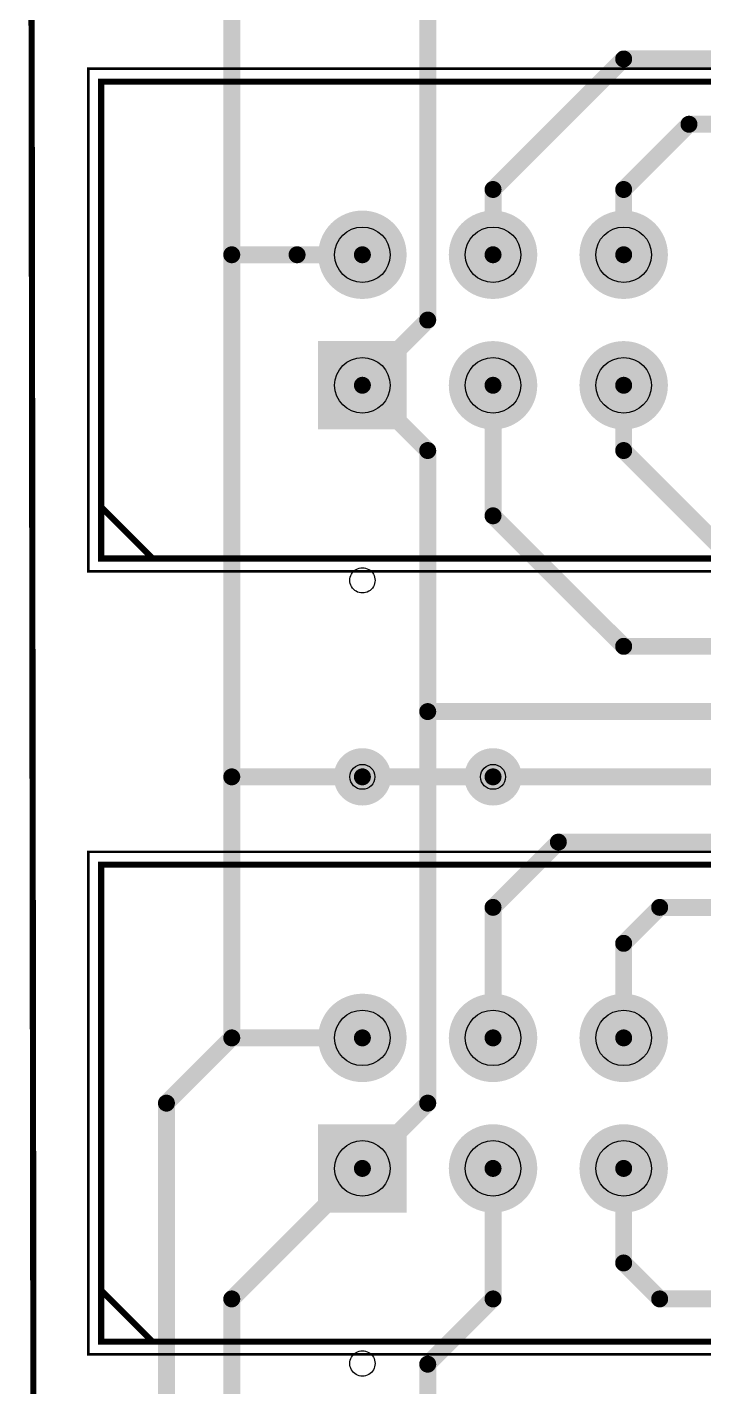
# Model space of a CAD drawing. Extents: x -0.1 to 82.8, y -0.1 to 80.9.
# Drawn here: x -0.06 to 13.09, y 35.52 to 61.98 of the extents above; entities that cross this region are included whole.
import ezdxf

# ---------------------------------------------------------------- set-up
doc = ezdxf.new("R2010")
doc.units = 0
for name, color, linetype in [('Contorno_da_Placa', 21, 'CONTINUOUS'), ('Furação_Inferior', 12, 'CONTINUOUS'), ('Furação_Superior', 11, 'CONTINUOUS'), ('Inferior', 10, 'CONTINUOUS'), ('Montagem_Inferior', 19, 'CONTINUOUS'), ('Montagem_Superior', 2, 'CONTINUOUS'), ('Máscara_Inferior', 15, 'CONTINUOUS'), ('Máscara_Superior', 6, 'CONTINUOUS'), ('Serigrafia_Superior', 3, 'CONTINUOUS'), ('Superior', 9, 'CONTINUOUS'), ('Top_Comp_Outline', 4, 'CONTINUOUS'), ('Top_Courtyard', 5, 'CONTINUOUS')]:
    doc.layers.add(name, color=color, linetype=linetype)

msp = doc.modelspace()

# ---------------------------------------------------------------- linework, layer by layer
at = {"layer": 'Contorno_da_Placa', "linetype": 'CONTINUOUS', "const_width": 0.12}
msp.add_lwpolyline([(0, 80.8033), (82.7633, 80.8033), (82.7633, 0), (0.1067, 0.3967), (0, 80.8033)], dxfattribs=at)
at = {"layer": 'Furação_Inferior'}
for centre, radius in [((6.4567, 57.5467), 0.54), ((8.9967, 57.5467), 0.54), ((11.5367, 57.5467), 0.54), ((6.4567, 55.0067), 0.54), ((8.9967, 55.0067), 0.54), ((11.5367, 55.0067), 0.54), ((6.4567, 47.3867), 0.2428), ((8.9967, 47.3867), 0.2428), ((6.4567, 42.3067), 0.54), ((8.9967, 42.3067), 0.54), ((11.5367, 42.3067), 0.54), ((6.4567, 39.7667), 0.54), ((8.9967, 39.7667), 0.54), ((11.5367, 39.7667), 0.54)]:
    msp.add_circle(centre, radius, dxfattribs=at)
at = {"layer": 'Furação_Superior'}
for centre, radius in [((6.4567, 57.5467), 0.54), ((8.9967, 57.5467), 0.54), ((11.5367, 57.5467), 0.54), ((6.4567, 55.0067), 0.54), ((8.9967, 55.0067), 0.54), ((11.5367, 55.0067), 0.54), ((6.4567, 47.3867), 0.2428), ((8.9967, 47.3867), 0.2428), ((6.4567, 42.3067), 0.54), ((8.9967, 42.3067), 0.54), ((11.5367, 42.3067), 0.54), ((6.4567, 39.7667), 0.54), ((8.9967, 39.7667), 0.54), ((11.5367, 39.7667), 0.54)]:
    msp.add_circle(centre, radius, dxfattribs=at)
at = {"layer": 'Inferior', "linetype": 'CONTINUOUS'}
for points, const_width in [([(6.0517, 57.5467, 1), (6.8617, 57.5467, 1), (6.0517, 57.5467, 1)], 0.81), ([(8.5917, 57.5467, 1), (9.4017, 57.5467, 1), (8.5917, 57.5467, 1)], 0.81), ([(11.1317, 57.5467, 1), (11.9417, 57.5467, 1), (11.1317, 57.5467, 1)], 0.81), ([(8.5917, 55.0067, 1), (9.4017, 55.0067, 1), (8.5917, 55.0067, 1)], 0.81), ([(11.1317, 55.0067, 1), (11.9417, 55.0067, 1), (11.1317, 55.0067, 1)], 0.81), ([(6.2027, 47.3867, 1), (6.7107, 47.3867, 1), (6.2027, 47.3867, 1)], 0.508), ([(8.7427, 47.3867, 1), (9.2507, 47.3867, 1), (8.7427, 47.3867, 1)], 0.508), ([(6.3742, 47.3867, 1), (6.5392, 47.3867, 1), (6.3742, 47.3867, 1)], 0.165), ([(8.9142, 47.3867, 1), (9.0792, 47.3867, 1), (8.9142, 47.3867, 1)], 0.165), ([(6.0517, 42.3067, 1), (6.8617, 42.3067, 1), (6.0517, 42.3067, 1)], 0.81), ([(8.5917, 42.3067, 1), (9.4017, 42.3067, 1), (8.5917, 42.3067, 1)], 0.81), ([(11.1317, 42.3067, 1), (11.9417, 42.3067, 1), (11.1317, 42.3067, 1)], 0.81), ([(8.5917, 39.7667, 1), (9.4017, 39.7667, 1), (8.5917, 39.7667, 1)], 0.81), ([(11.1317, 39.7667, 1), (11.9417, 39.7667, 1), (11.1317, 39.7667, 1)], 0.81)]:
    msp.add_lwpolyline(points, format="xyb", dxfattribs=dict(at, const_width=const_width))
at = {"layer": 'Inferior', "linetype": 'CONTINUOUS', "const_width": 0.33}
msp.add_lwpolyline([(8.9967, 47.3867), (6.4567, 47.3867)], dxfattribs=at)
at = {"layer": 'Inferior'}
for points in [[(5.6467, 55.8167), (7.2667, 55.8167), (5.6467, 54.1967), (7.2667, 54.1967)], [(5.6467, 40.5767), (7.2667, 40.5767), (5.6467, 38.9567), (7.2667, 38.9567)]]:
    msp.add_solid(points, dxfattribs=at)
at = {"layer": 'Montagem_Inferior', "linetype": 'CONTINUOUS', "const_width": 0.12}
msp.add_lwpolyline([(0, 80.8033), (82.7633, 80.8033), (82.7633, 0), (0.1067, 0.3967), (0, 80.8033)], dxfattribs=at)
at = {"layer": 'Montagem_Superior', "linetype": 'CONTINUOUS', "const_width": 0.12}
for points in [[(0, 80.8033), (82.7633, 80.8033), (82.7633, 0), (0.1067, 0.3967), (0, 80.8033)], [(2.3767, 51.6367), (1.3767, 52.6367), (1.3767, 60.9167), (21.6967, 60.9167), (21.6967, 51.6367), (2.3767, 51.6367)], [(2.3767, 36.3967), (1.3767, 37.3967), (1.3767, 45.6767), (21.6967, 45.6767), (21.6967, 36.3967), (2.3767, 36.3967)]]:
    msp.add_lwpolyline(points, dxfattribs=at)
at = {"layer": 'Máscara_Inferior', "linetype": 'CONTINUOUS'}
for points, const_width in [([(6.0267, 57.5467, 1), (6.8867, 57.5467, 1), (6.0267, 57.5467, 1)], 0.86), ([(8.5667, 57.5467, 1), (9.4267, 57.5467, 1), (8.5667, 57.5467, 1)], 0.86), ([(11.1067, 57.5467, 1), (11.9667, 57.5467, 1), (11.1067, 57.5467, 1)], 0.86), ([(8.5667, 55.0067, 1), (9.4267, 55.0067, 1), (8.5667, 55.0067, 1)], 0.86), ([(11.1067, 55.0067, 1), (11.9667, 55.0067, 1), (11.1067, 55.0067, 1)], 0.86), ([(6.1777, 47.3867, 1), (6.7357, 47.3867, 1), (6.1777, 47.3867, 1)], 0.558), ([(8.7177, 47.3867, 1), (9.2757, 47.3867, 1), (8.7177, 47.3867, 1)], 0.558), ([(6.0267, 42.3067, 1), (6.8867, 42.3067, 1), (6.0267, 42.3067, 1)], 0.86), ([(8.5667, 42.3067, 1), (9.4267, 42.3067, 1), (8.5667, 42.3067, 1)], 0.86), ([(11.1067, 42.3067, 1), (11.9667, 42.3067, 1), (11.1067, 42.3067, 1)], 0.86), ([(8.5667, 39.7667, 1), (9.4267, 39.7667, 1), (8.5667, 39.7667, 1)], 0.86), ([(11.1067, 39.7667, 1), (11.9667, 39.7667, 1), (11.1067, 39.7667, 1)], 0.86)]:
    msp.add_lwpolyline(points, format="xyb", dxfattribs=dict(at, const_width=const_width))
at = {"layer": 'Máscara_Inferior'}
for points in [[(5.5967, 55.8667), (7.3167, 55.8667), (5.5967, 54.1467), (7.3167, 54.1467)], [(5.5967, 40.6267), (7.3167, 40.6267), (5.5967, 38.9067), (7.3167, 38.9067)]]:
    msp.add_solid(points, dxfattribs=at)
at = {"layer": 'Máscara_Superior', "linetype": 'CONTINUOUS'}
for points, const_width in [([(6.0267, 57.5467, 1), (6.8867, 57.5467, 1), (6.0267, 57.5467, 1)], 0.86), ([(8.5667, 57.5467, 1), (9.4267, 57.5467, 1), (8.5667, 57.5467, 1)], 0.86), ([(11.1067, 57.5467, 1), (11.9667, 57.5467, 1), (11.1067, 57.5467, 1)], 0.86), ([(8.5667, 55.0067, 1), (9.4267, 55.0067, 1), (8.5667, 55.0067, 1)], 0.86), ([(11.1067, 55.0067, 1), (11.9667, 55.0067, 1), (11.1067, 55.0067, 1)], 0.86), ([(6.1777, 47.3867, 1), (6.7357, 47.3867, 1), (6.1777, 47.3867, 1)], 0.558), ([(8.7177, 47.3867, 1), (9.2757, 47.3867, 1), (8.7177, 47.3867, 1)], 0.558), ([(6.0267, 42.3067, 1), (6.8867, 42.3067, 1), (6.0267, 42.3067, 1)], 0.86), ([(8.5667, 42.3067, 1), (9.4267, 42.3067, 1), (8.5667, 42.3067, 1)], 0.86), ([(11.1067, 42.3067, 1), (11.9667, 42.3067, 1), (11.1067, 42.3067, 1)], 0.86), ([(8.5667, 39.7667, 1), (9.4267, 39.7667, 1), (8.5667, 39.7667, 1)], 0.86), ([(11.1067, 39.7667, 1), (11.9667, 39.7667, 1), (11.1067, 39.7667, 1)], 0.86)]:
    msp.add_lwpolyline(points, format="xyb", dxfattribs=dict(at, const_width=const_width))
at = {"layer": 'Máscara_Superior'}
for points in [[(5.5967, 55.8667), (7.3167, 55.8667), (5.5967, 54.1467), (7.3167, 54.1467)], [(5.5967, 40.6267), (7.3167, 40.6267), (5.5967, 38.9067), (7.3167, 38.9067)]]:
    msp.add_solid(points, dxfattribs=at)
at = {"layer": 'Serigrafia_Superior', "linetype": 'CONTINUOUS', "const_width": 0.12}
for points in [[(1.3767, 60.9167), (1.3767, 51.6367), (21.6967, 51.6367), (21.6967, 60.9167), (1.3767, 60.9167)], [(1.3767, 45.6767), (1.3767, 36.3967), (21.6967, 36.3967), (21.6967, 45.6767), (1.3767, 45.6767)]]:
    msp.add_lwpolyline(points, dxfattribs=at)
at = {"layer": 'Serigrafia_Superior', "linetype": 'CONTINUOUS'}
for points in [[(6.4567, 50.9647), (6.4246, 50.9668), (6.393, 50.973), (6.3625, 50.9834), (6.3337, 50.9976), (6.3069, 51.0155), (6.2827, 51.0367), (6.2615, 51.0609), (6.2436, 51.0877), (6.2294, 51.1165), (6.219, 51.147), (6.2128, 51.1786), (6.2107, 51.2107), (6.2128, 51.2428), (6.219, 51.2743), (6.2294, 51.3048), (6.2436, 51.3337), (6.2615, 51.3604), (6.2827, 51.3846), (6.3069, 51.4058), (6.3337, 51.4237), (6.3625, 51.4379), (6.393, 51.4483), (6.4246, 51.4546), (6.4567, 51.4567), (6.4567, 51.4567), (6.4888, 51.4546), (6.5203, 51.4483), (6.5508, 51.4379), (6.5797, 51.4237), (6.6064, 51.4058), (6.6306, 51.3846), (6.6518, 51.3604), (6.6697, 51.3337), (6.6839, 51.3048), (6.6943, 51.2743), (6.7006, 51.2428), (6.7027, 51.2107), (6.7006, 51.1786), (6.6943, 51.147), (6.6839, 51.1165), (6.6697, 51.0877), (6.6518, 51.0609), (6.6306, 51.0367), (6.6064, 51.0155), (6.5797, 50.9976), (6.5508, 50.9834), (6.5203, 50.973), (6.4888, 50.9668), (6.4567, 50.9647), (6.4567, 50.9647)], [(6.4567, 35.7247), (6.4246, 35.7268), (6.393, 35.733), (6.3625, 35.7434), (6.3337, 35.7576), (6.3069, 35.7755), (6.2827, 35.7967), (6.2615, 35.8209), (6.2436, 35.8477), (6.2294, 35.8765), (6.219, 35.907), (6.2128, 35.9386), (6.2107, 35.9707), (6.2128, 36.0028), (6.219, 36.0343), (6.2294, 36.0648), (6.2436, 36.0937), (6.2615, 36.1204), (6.2827, 36.1446), (6.3069, 36.1658), (6.3337, 36.1837), (6.3625, 36.1979), (6.393, 36.2083), (6.4246, 36.2146), (6.4567, 36.2167), (6.4567, 36.2167), (6.4888, 36.2146), (6.5203, 36.2083), (6.5508, 36.1979), (6.5797, 36.1837), (6.6064, 36.1658), (6.6306, 36.1446), (6.6518, 36.1204), (6.6697, 36.0937), (6.6839, 36.0648), (6.6943, 36.0343), (6.7006, 36.0028), (6.7027, 35.9707), (6.7006, 35.9386), (6.6943, 35.907), (6.6839, 35.8765), (6.6697, 35.8477), (6.6518, 35.8209), (6.6306, 35.7967), (6.6064, 35.7755), (6.5797, 35.7576), (6.5508, 35.7434), (6.5203, 35.733), (6.4888, 35.7268), (6.4567, 35.7247), (6.4567, 35.7247)]]:
    msp.add_lwpolyline(points, dxfattribs=at)
at = {"layer": 'Superior', "linetype": 'CONTINUOUS', "const_width": 0.33}
for points in [[(3.9167, 71.5167), (3.9167, 57.5467)], [(7.7267, 56.2767), (7.7267, 70.2467)], [(11.5367, 61.3567), (8.9967, 58.8167)], [(17.8867, 61.3567), (11.5367, 61.3567)], [(11.5367, 58.8167), (12.8067, 60.0867)], [(12.8067, 60.0867), (17.8867, 60.0867)], [(8.9967, 58.8167), (8.9967, 57.5467)], [(11.5367, 57.5467), (11.5367, 58.8167)], [(6.4567, 57.5467), (3.9167, 57.5467)], [(3.9167, 57.5467), (3.9167, 47.3867)], [(5.1867, 57.5467), (6.4567, 57.5467)], [(6.4567, 55.0067), (7.7267, 56.2767)], [(7.7267, 53.7367), (6.4567, 55.0067)], [(8.9967, 52.4667), (8.9967, 55.0067)], [(11.5367, 55.0067), (11.5367, 53.7367)], [(7.7267, 48.6567), (7.7267, 53.7367)], [(11.5367, 53.7367), (14.0767, 51.1967)], [(11.5367, 49.9267), (8.9967, 52.4667)], [(17.8867, 49.9267), (11.5367, 49.9267)], [(7.7267, 41.0367), (7.7267, 48.6567)], [(18.3467, 48.6567), (7.7267, 48.6567)], [(3.9167, 47.3867), (3.9167, 42.3067)], [(6.4567, 47.3867), (3.9167, 47.3867)], [(8.9967, 47.3867), (17.8867, 47.3867)], [(8.9967, 44.8467), (10.2667, 46.1167)], [(10.2667, 46.1167), (17.8867, 46.1167)], [(8.9967, 42.3067), (8.9967, 44.8467)], [(12.2367, 44.8467), (11.5367, 44.1466)], [(17.8867, 44.8467), (12.2367, 44.8467)], [(11.5367, 44.1466), (11.5367, 42.3067)], [(2.6467, 41.0367), (3.9167, 42.3067)], [(3.9167, 42.3067), (6.4567, 42.3067)], [(2.6467, 32.1467), (2.6467, 41.0367)], [(6.4567, 39.7667), (7.7267, 41.0367)], [(3.9167, 37.2267), (6.4567, 39.7667)], [(8.9967, 37.2267), (8.9967, 39.7667)], [(11.5367, 37.9267), (11.5367, 39.7667)], [(12.2367, 37.2267), (11.5367, 37.9267)], [(3.9167, 33.4167), (3.9167, 37.2267)], [(7.7267, 35.9567), (8.9967, 37.2267)], [(21.6967, 37.2267), (12.2367, 37.2267)], [(7.7267, 21.9867), (7.7267, 35.9567)]]:
    msp.add_lwpolyline(points, dxfattribs=at)
at = {"layer": 'Superior', "linetype": 'CONTINUOUS'}
for points, const_width in [([(11.4542, 61.3567, 1), (11.6192, 61.3567, 1), (11.4542, 61.3567, 1)], 0.165), ([(11.4542, 61.3567, 1), (11.6192, 61.3567, 1), (11.4542, 61.3567, 1)], 0.165), ([(12.7242, 60.0867, 1), (12.8892, 60.0867, 1), (12.7242, 60.0867, 1)], 0.165), ([(12.7242, 60.0867, 1), (12.8892, 60.0867, 1), (12.7242, 60.0867, 1)], 0.165), ([(8.9142, 58.8167, 1), (9.0792, 58.8167, 1), (8.9142, 58.8167, 1)], 0.165), ([(8.9142, 58.8167, 1), (9.0792, 58.8167, 1), (8.9142, 58.8167, 1)], 0.165), ([(11.4542, 58.8167, 1), (11.6192, 58.8167, 1), (11.4542, 58.8167, 1)], 0.165), ([(11.4542, 58.8167, 1), (11.6192, 58.8167, 1), (11.4542, 58.8167, 1)], 0.165), ([(6.0517, 57.5467, 1), (6.8617, 57.5467, 1), (6.0517, 57.5467, 1)], 0.81), ([(8.5917, 57.5467, 1), (9.4017, 57.5467, 1), (8.5917, 57.5467, 1)], 0.81), ([(11.1317, 57.5467, 1), (11.9417, 57.5467, 1), (11.1317, 57.5467, 1)], 0.81), ([(3.8342, 57.5467, 1), (3.9992, 57.5467, 1), (3.8342, 57.5467, 1)], 0.165), ([(3.8342, 57.5467, 1), (3.9992, 57.5467, 1), (3.8342, 57.5467, 1)], 0.165), ([(3.8342, 57.5467, 1), (3.9992, 57.5467, 1), (3.8342, 57.5467, 1)], 0.165), ([(5.1042, 57.5467, 1), (5.2692, 57.5467, 1), (5.1042, 57.5467, 1)], 0.165), ([(6.3742, 57.5467, 1), (6.5392, 57.5467, 1), (6.3742, 57.5467, 1)], 0.165), ([(6.3742, 57.5467, 1), (6.5392, 57.5467, 1), (6.3742, 57.5467, 1)], 0.165), ([(8.9142, 57.5467, 1), (9.0792, 57.5467, 1), (8.9142, 57.5467, 1)], 0.165), ([(11.4542, 57.5467, 1), (11.6192, 57.5467, 1), (11.4542, 57.5467, 1)], 0.165), ([(7.6442, 56.2767, 1), (7.8092, 56.2767, 1), (7.6442, 56.2767, 1)], 0.165), ([(7.6442, 56.2767, 1), (7.8092, 56.2767, 1), (7.6442, 56.2767, 1)], 0.165), ([(8.5917, 55.0067, 1), (9.4017, 55.0067, 1), (8.5917, 55.0067, 1)], 0.81), ([(11.1317, 55.0067, 1), (11.9417, 55.0067, 1), (11.1317, 55.0067, 1)], 0.81), ([(6.3742, 55.0067, 1), (6.5392, 55.0067, 1), (6.3742, 55.0067, 1)], 0.165), ([(6.3742, 55.0067, 1), (6.5392, 55.0067, 1), (6.3742, 55.0067, 1)], 0.165), ([(8.9142, 55.0067, 1), (9.0792, 55.0067, 1), (8.9142, 55.0067, 1)], 0.165), ([(11.4542, 55.0067, 1), (11.6192, 55.0067, 1), (11.4542, 55.0067, 1)], 0.165), ([(7.6442, 53.7367, 1), (7.8092, 53.7367, 1), (7.6442, 53.7367, 1)], 0.165), ([(7.6442, 53.7367, 1), (7.8092, 53.7367, 1), (7.6442, 53.7367, 1)], 0.165), ([(11.4542, 53.7367, 1), (11.6192, 53.7367, 1), (11.4542, 53.7367, 1)], 0.165), ([(11.4542, 53.7367, 1), (11.6192, 53.7367, 1), (11.4542, 53.7367, 1)], 0.165), ([(8.9142, 52.4667, 1), (9.0792, 52.4667, 1), (8.9142, 52.4667, 1)], 0.165), ([(8.9142, 52.4667, 1), (9.0792, 52.4667, 1), (8.9142, 52.4667, 1)], 0.165), ([(11.4542, 49.9267, 1), (11.6192, 49.9267, 1), (11.4542, 49.9267, 1)], 0.165), ([(11.4542, 49.9267, 1), (11.6192, 49.9267, 1), (11.4542, 49.9267, 1)], 0.165), ([(7.6442, 48.6567, 1), (7.8092, 48.6567, 1), (7.6442, 48.6567, 1)], 0.165), ([(7.6442, 48.6567, 1), (7.8092, 48.6567, 1), (7.6442, 48.6567, 1)], 0.165), ([(7.6442, 48.6567, 1), (7.8092, 48.6567, 1), (7.6442, 48.6567, 1)], 0.165), ([(6.2027, 47.3867, 1), (6.7107, 47.3867, 1), (6.2027, 47.3867, 1)], 0.508), ([(8.7427, 47.3867, 1), (9.2507, 47.3867, 1), (8.7427, 47.3867, 1)], 0.508), ([(3.8342, 47.3867, 1), (3.9992, 47.3867, 1), (3.8342, 47.3867, 1)], 0.165), ([(3.8342, 47.3867, 1), (3.9992, 47.3867, 1), (3.8342, 47.3867, 1)], 0.165), ([(3.8342, 47.3867, 1), (3.9992, 47.3867, 1), (3.8342, 47.3867, 1)], 0.165), ([(6.3742, 47.3867, 1), (6.5392, 47.3867, 1), (6.3742, 47.3867, 1)], 0.165), ([(8.9142, 47.3867, 1), (9.0792, 47.3867, 1), (8.9142, 47.3867, 1)], 0.165), ([(10.1842, 46.1167, 1), (10.3492, 46.1167, 1), (10.1842, 46.1167, 1)], 0.165), ([(10.1842, 46.1167, 1), (10.3492, 46.1167, 1), (10.1842, 46.1167, 1)], 0.165), ([(8.9142, 44.8467, 1), (9.0792, 44.8467, 1), (8.9142, 44.8467, 1)], 0.165), ([(8.9142, 44.8467, 1), (9.0792, 44.8467, 1), (8.9142, 44.8467, 1)], 0.165), ([(12.1542, 44.8467, 1), (12.3192, 44.8467, 1), (12.1542, 44.8467, 1)], 0.165), ([(12.1542, 44.8467, 1), (12.3192, 44.8467, 1), (12.1542, 44.8467, 1)], 0.165), ([(11.4542, 44.1466, 1), (11.6192, 44.1466, 1), (11.4542, 44.1466, 1)], 0.165), ([(11.4542, 44.1466, 1), (11.6192, 44.1466, 1), (11.4542, 44.1466, 1)], 0.165), ([(6.0517, 42.3067, 1), (6.8617, 42.3067, 1), (6.0517, 42.3067, 1)], 0.81), ([(8.5917, 42.3067, 1), (9.4017, 42.3067, 1), (8.5917, 42.3067, 1)], 0.81), ([(11.1317, 42.3067, 1), (11.9417, 42.3067, 1), (11.1317, 42.3067, 1)], 0.81), ([(3.8342, 42.3067, 1), (3.9992, 42.3067, 1), (3.8342, 42.3067, 1)], 0.165), ([(3.8342, 42.3067, 1), (3.9992, 42.3067, 1), (3.8342, 42.3067, 1)], 0.165), ([(3.8342, 42.3067, 1), (3.9992, 42.3067, 1), (3.8342, 42.3067, 1)], 0.165), ([(6.3742, 42.3067, 1), (6.5392, 42.3067, 1), (6.3742, 42.3067, 1)], 0.165), ([(8.9142, 42.3067, 1), (9.0792, 42.3067, 1), (8.9142, 42.3067, 1)], 0.165), ([(11.4542, 42.3067, 1), (11.6192, 42.3067, 1), (11.4542, 42.3067, 1)], 0.165), ([(2.5642, 41.0367, 1), (2.7292, 41.0367, 1), (2.5642, 41.0367, 1)], 0.165), ([(2.5642, 41.0367, 1), (2.7292, 41.0367, 1), (2.5642, 41.0367, 1)], 0.165), ([(7.6442, 41.0367, 1), (7.8092, 41.0367, 1), (7.6442, 41.0367, 1)], 0.165), ([(7.6442, 41.0367, 1), (7.8092, 41.0367, 1), (7.6442, 41.0367, 1)], 0.165), ([(8.5917, 39.7667, 1), (9.4017, 39.7667, 1), (8.5917, 39.7667, 1)], 0.81), ([(11.1317, 39.7667, 1), (11.9417, 39.7667, 1), (11.1317, 39.7667, 1)], 0.81), ([(6.3742, 39.7667, 1), (6.5392, 39.7667, 1), (6.3742, 39.7667, 1)], 0.165), ([(6.3742, 39.7667, 1), (6.5392, 39.7667, 1), (6.3742, 39.7667, 1)], 0.165), ([(8.9142, 39.7667, 1), (9.0792, 39.7667, 1), (8.9142, 39.7667, 1)], 0.165), ([(11.4542, 39.7667, 1), (11.6192, 39.7667, 1), (11.4542, 39.7667, 1)], 0.165), ([(11.4542, 37.9267, 1), (11.6192, 37.9267, 1), (11.4542, 37.9267, 1)], 0.165), ([(11.4542, 37.9267, 1), (11.6192, 37.9267, 1), (11.4542, 37.9267, 1)], 0.165), ([(3.8342, 37.2267, 1), (3.9992, 37.2267, 1), (3.8342, 37.2267, 1)], 0.165), ([(3.8342, 37.2267, 1), (3.9992, 37.2267, 1), (3.8342, 37.2267, 1)], 0.165), ([(8.9142, 37.2267, 1), (9.0792, 37.2267, 1), (8.9142, 37.2267, 1)], 0.165), ([(8.9142, 37.2267, 1), (9.0792, 37.2267, 1), (8.9142, 37.2267, 1)], 0.165), ([(12.1542, 37.2267, 1), (12.3192, 37.2267, 1), (12.1542, 37.2267, 1)], 0.165), ([(12.1542, 37.2267, 1), (12.3192, 37.2267, 1), (12.1542, 37.2267, 1)], 0.165), ([(7.6442, 35.9567, 1), (7.8092, 35.9567, 1), (7.6442, 35.9567, 1)], 0.165), ([(7.6442, 35.9567, 1), (7.8092, 35.9567, 1), (7.6442, 35.9567, 1)], 0.165)]:
    msp.add_lwpolyline(points, format="xyb", dxfattribs=dict(at, const_width=const_width))
at = {"layer": 'Superior'}
for points in [[(5.6467, 55.8167), (7.2667, 55.8167), (5.6467, 54.1967), (7.2667, 54.1967)], [(5.6467, 40.5767), (7.2667, 40.5767), (5.6467, 38.9567), (7.2667, 38.9567)]]:
    msp.add_solid(points, dxfattribs=at)
at = {"layer": 'Top_Comp_Outline', "linetype": 'CONTINUOUS', "const_width": 0.05}
for points in [[(1.3767, 60.9122), (1.3767, 51.6412), (21.6967, 51.6412), (21.6967, 60.9122), (1.3767, 60.9122)], [(1.3767, 45.6722), (1.3767, 36.4012), (21.6967, 36.4012), (21.6967, 45.6722), (1.3767, 45.6722)]]:
    msp.add_lwpolyline(points, dxfattribs=at)
at = {"layer": 'Top_Courtyard', "linetype": 'CONTINUOUS', "const_width": 0.05}
for points in [[(1.1267, 61.1667), (1.1267, 51.3867), (21.9467, 51.3867), (21.9467, 61.1667), (1.1267, 61.1667)], [(1.1267, 45.9267), (1.1267, 36.1467), (21.9467, 36.1467), (21.9467, 45.9267), (1.1267, 45.9267)]]:
    msp.add_lwpolyline(points, dxfattribs=at)

doc.saveas('drawing.dxf')
